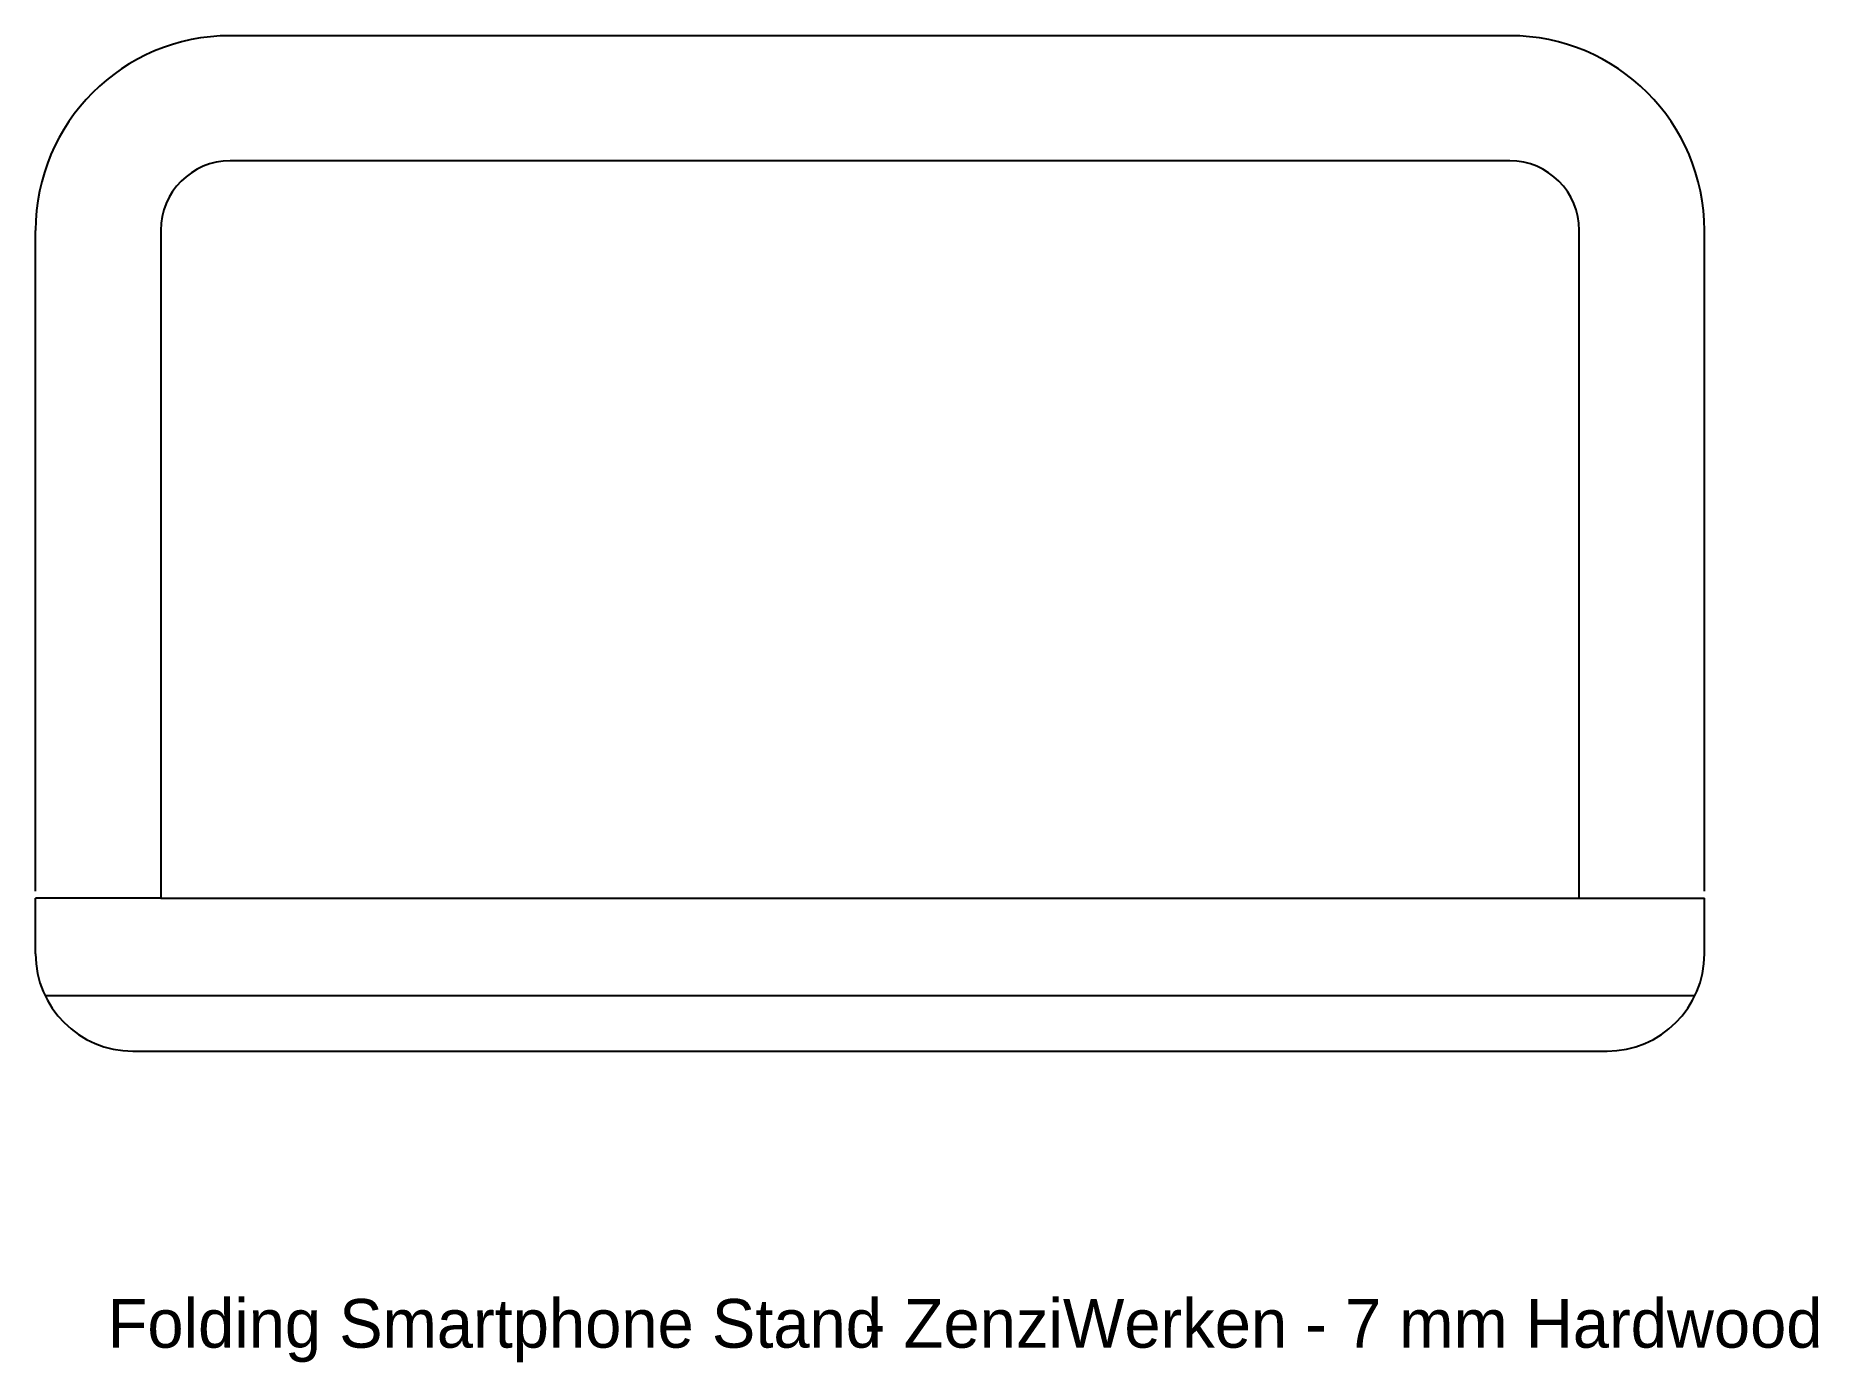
# Model space of a CAD drawing. Extents: x 71 to 199, y 30 to 126.
import ezdxf

# ---------------------------------------------------------------- set-up
doc = ezdxf.new("R2010")
doc.units = 0
doc.layers.get('0').update_dxf_attribs({"linetype": 'CONTINUOUS'})

# ---------------------------------------------------------------- blocks, each defined once
blk = doc.blocks.new('*X1')
at = {"color": 7, "linetype": 'CONTINUOUS'}
for s, p in [('Folding Smartphone Stand', (76.04, 31.27)), (' - ZenziWerken - 7 mm Hardwood', (129.13, 31.27))]:
    blk.add_text(s, height=3.5, dxfattribs=at).set_placement(p)

msp = doc.modelspace()

# ---------------------------------------------------------------- linework, layer by layer
at = {"color": 7, "linetype": 'CONTINUOUS'}
for p, q in [((176.86, 125.59), (84.86, 125.59)), ((176.86, 116.59), (84.86, 116.59)), ((70.86, 64.09), (70.86, 111.59)), ((79.86, 111.59), (79.86, 63.59)), ((181.86, 63.59), (181.86, 111.59)), ((190.86, 64.09), (190.86, 111.59)), ((70.86, 59.59), (70.86, 63.59)), ((79.86, 63.59), (70.86, 63.59)), ((79.86, 63.59), (181.86, 63.59)), ((181.86, 63.59), (190.86, 63.59)), ((190.86, 59.59), (190.86, 63.59)), ((71.54, 56.59), (190.19, 56.59)), ((77.86, 52.59), (183.86, 52.59))]:
    msp.add_line(p, q, dxfattribs=at)
for centre, radius, start, end in [((84.86, 111.59), 14, 90, 180), ((176.86, 111.59), 14, 0, 90), ((84.86, 111.59), 5, 90, 180), ((176.86, 111.59), 5, 0, 90), ((77.86, 59.59), 7, 180, 270), ((183.86, 59.59), 7, 270, 0)]:
    msp.add_arc(centre, radius, start, end, dxfattribs=at)

# ---------------------------------------------------------------- block references
msp.add_blockref('*X1', (0, 0))

doc.saveas('drawing.dxf')
